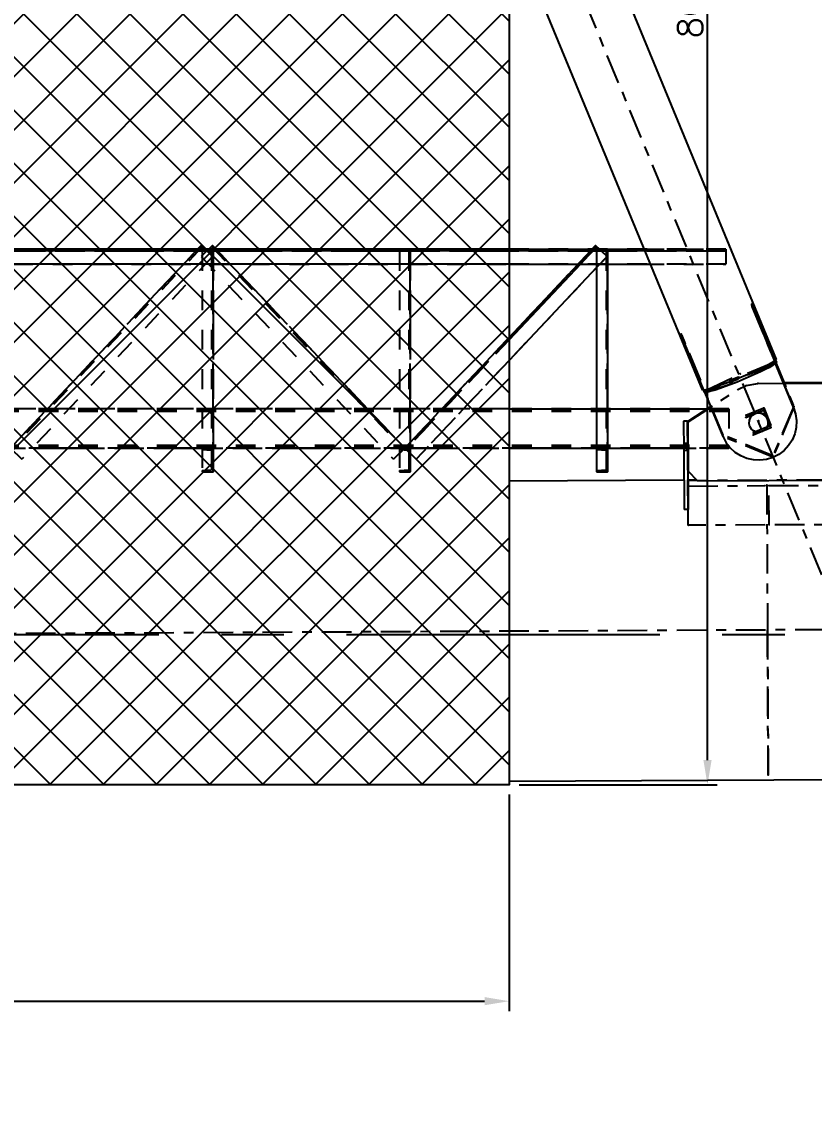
# Model space of a CAD drawing. Header units: millimetres. Extents: x 2368 to 8313, y 7493 to 11698.
# Drawn here: x 5297.2 to 5377.5, y 11022.9 to 11133.7 of the extents above; entities that cross this region are included whole.
import ezdxf

# ---------------------------------------------------------------- set-up
doc = ezdxf.new("R2010")
doc.units = ezdxf.units.MM
for name, pattern in [('CENTER', [50.8, 31.75, -6.35, 6.35, -6.35]), ('XKITLINE00', [0]), ('XKITLINE02', [4, 2, -2]), ('XKITLINE03', [6, 3, -1, 1, -1])]:
    doc.linetypes.add(name, pattern=pattern)
doc.styles.add('ROMANS', font='romans.shx')
doc.dimstyles.new('MD300', dxfattribs={"dimtxt": 2.5, "dimasz": 2.5, "dimexe": 1, "dimexo": 1, "dimgap": 0.5, "dimtad": 1, "dimdec": 1, "dimlfac": 50, "dimrnd": 0.5, "dimdsep": 46, "dimtxsty": 'ROMANS', "dimcen": 1, "dimclrd": 146, "dimclre": 146, "dimclrt": 30, "dimadec": 1, "dimazin": 2, "dimtfac": 1, "dimtdec": 1, "dimtmove": 0, "dimatfit": 1, "dimfxl": 1, "dimtolj": 1, "dimtzin": 0, "dimlwd": -1, "dimlwe": -1, "dimarcsym": 0})

# ---------------------------------------------------------------- blocks, each defined once
blk = doc.blocks.new('*D29')
at = {"color": 146, "transparency": 16777216}
for p, q in [((6169.05, 11249.2), (6169.05, 10991.04)), ((5216.59, 11053.98), (5216.59, 10991.04)), ((5219.09, 10992.04), (6166.55, 10992.04))]:
    blk.add_line(p, q, dxfattribs=at)
for points in [[(5219.09, 10992.45), (5219.09, 10991.62), (5216.59, 10992.04)], [(6166.55, 10992.45), (6166.55, 10991.62), (6169.05, 10992.04)]]:
    blk.add_solid(points, dxfattribs=at)
at = {"layer": 'Defpoints', "color": 0, "transparency": 16777216}
for p in [(6169.05, 11250.2), (5216.59, 11054.98), (6169.05, 10992.04)]:
    blk.add_point(p, dxfattribs=at)
at = {"color": 30, "transparency": 16777216, "insert": (5692.82, 10993.79), "char_height": 2.5, "attachment_point": 5, "style": 'ROMANS'}
blk.add_mtext('\\A1;47623', dxfattribs=at)
blk = doc.blocks.new('*D37')
at = {"color": 146, "transparency": 16777216}
for p, q in [((6544.58, 11276.27), (6544.58, 10979.26)), ((5216.59, 11053.98), (5216.59, 10979.26)), ((5219.09, 10980.26), (6542.08, 10980.26))]:
    blk.add_line(p, q, dxfattribs=at)
for points in [[(5219.09, 10980.68), (5219.09, 10979.85), (5216.59, 10980.26)], [(6542.08, 10980.68), (6542.08, 10979.85), (6544.58, 10980.26)]]:
    blk.add_solid(points, dxfattribs=at)
at = {"layer": 'Defpoints', "color": 0, "transparency": 16777216}
for p in [(6544.58, 11277.27), (5216.59, 11054.98), (6544.58, 10980.26)]:
    blk.add_point(p, dxfattribs=at)
at = {"color": 30, "transparency": 16777216, "insert": (5880.59, 10982.01), "char_height": 2.5, "attachment_point": 5, "style": 'ROMANS'}
blk.add_mtext('\\A1;66400', dxfattribs=at)
blk = doc.blocks.new('*D38')
at = {"color": 146, "transparency": 16777216}
for p, q in [((3888.58, 11276.27), (3888.58, 10968.16)), ((6544.59, 11276.27), (6544.59, 10968.16)), ((6542.09, 10969.16), (3891.08, 10969.16))]:
    blk.add_line(p, q, dxfattribs=at)
for points in [[(3891.08, 10969.58), (3891.08, 10968.75), (3888.58, 10969.16)], [(6542.09, 10969.58), (6542.09, 10968.75), (6544.59, 10969.16)]]:
    blk.add_solid(points, dxfattribs=at)
at = {"layer": 'Defpoints', "color": 0, "transparency": 16777216}
for p in [(3888.58, 11277.27), (6544.59, 11277.27), (3888.58, 10969.16)]:
    blk.add_point(p, dxfattribs=at)
at = {"color": 30, "transparency": 16777216, "insert": (5216.59, 10970.91), "char_height": 2.5, "attachment_point": 5, "style": 'ROMANS'}
blk.add_mtext('\\A1;132800', dxfattribs=at)
blk = doc.blocks.new('*D44')
at = {"color": 146, "transparency": 16777216}
for p, q in [((5086.59, 11055.61), (5086.59, 11033.33)), ((5346.59, 11055.28), (5346.59, 11033.33)), ((5089.09, 11034.33), (5344.09, 11034.33))]:
    blk.add_line(p, q, dxfattribs=at)
for points in [[(5089.09, 11034.75), (5089.09, 11033.92), (5086.59, 11034.33)], [(5344.09, 11034.75), (5344.09, 11033.92), (5346.59, 11034.33)]]:
    blk.add_solid(points, dxfattribs=at)
at = {"layer": 'Defpoints', "color": 0, "transparency": 16777216}
for p in [(5086.59, 11056.61), (5346.59, 11056.28), (5346.59, 11034.33)]:
    blk.add_point(p, dxfattribs=at)
at = {"color": 30, "transparency": 16777216, "insert": (5216.59, 11036.08), "char_height": 2.5, "attachment_point": 5, "style": 'ROMANS'}
blk.add_mtext('\\A1;13000', dxfattribs=at)
blk = doc.blocks.new('*D45')
at = {"color": 146, "transparency": 16777216}
for p, q in [((5347.59, 11216.28), (5367.7, 11216.28)), ((5366.7, 11058.78), (5366.7, 11213.78)), ((5347.59, 11056.28), (5367.7, 11056.28))]:
    blk.add_line(p, q, dxfattribs=at)
for points in [[(5366.29, 11213.78), (5367.12, 11213.78), (5366.7, 11216.28)], [(5366.29, 11058.78), (5367.12, 11058.78), (5366.7, 11056.28)]]:
    blk.add_solid(points, dxfattribs=at)
at = {"layer": 'Defpoints', "color": 0, "transparency": 16777216}
for p in [(5346.59, 11216.28), (5366.7, 11216.28), (5346.59, 11056.28)]:
    blk.add_point(p, dxfattribs=at)
at = {"color": 30, "transparency": 16777216, "insert": (5364.95, 11136.28), "char_height": 2.5, "attachment_point": 5, "rotation": 90, "style": 'ROMANS'}
blk.add_mtext('\\A1;8000', dxfattribs=at)

msp = doc.modelspace()

# ---------------------------------------------------------------- hatches: boundary and pattern name
h = msp.add_hatch()
h.set_pattern_fill('ANSI37', color=1, scale=1.2, style=0)
h.set_pattern_definition([(45, (2834.9725, 7335.82), (-2.6940768, 2.6940768), []), (135, (2834.9725, 7335.82), (-2.6940768, -2.6940768), [])])
h.paths.add_polyline_path([(5346.5882, 11056.2805), (5346.5882, 11216.2805), (5086.5882, 11216.2805), (5086.5882, 11056.2805)])

# ---------------------------------------------------------------- linework, layer by layer
at = {"color": 8, "linetype": 'XKITLINE03'}
for p, q in [((5380.5882, 11072.0118), (5216.5882, 11469.2205)), ((5380.5882, 11072.0118), (5216.5882, 11469.2205)), ((5371.1967, 11104.9461), (5375.4417, 11094.6648)), ((5371.1967, 11104.9461), (5375.4417, 11094.6648)), ((5371.1927, 11104.7952), (5375.4377, 11094.5139)), ((5371.1927, 11104.7952), (5375.4377, 11094.5139)), ((5368.298, 11091.5905), (5364.053, 11101.8718)), ((5368.298, 11091.5905), (5364.053, 11101.8718)), ((5368.302, 11091.7414), (5364.057, 11102.0227)), ((5368.302, 11091.7414), (5364.057, 11102.0227)), ((5373.6453, 11099.1398), (5366.4, 11096.1732)), ((5373.6454, 11099.1398), (5366.4, 11096.1732)), ((5373.5312, 11098.9439), (5366.5059, 11096.0673)), ((5373.5312, 11098.9439), (5366.506, 11096.0673)), ((5373.5364, 11099.1427), (5366.5112, 11096.2661)), ((5373.5365, 11099.1427), (5366.5112, 11096.2661)), ((5373.6426, 11099.0369), (5373.6835, 11099.1046)), ((5373.6427, 11099.0369), (5373.6836, 11099.1046)), ((5373.6835, 11099.1046), (5373.6453, 11099.1398)), ((5373.6836, 11099.1046), (5373.6454, 11099.1398)), ((5366.5059, 11096.0673), (5370.0119, 11097.2536)), ((5366.506, 11096.0673), (5370.0119, 11097.2536)), ((5366.5112, 11096.2661), (5370.0305, 11097.9564)), ((5366.5112, 11096.2661), (5370.0305, 11097.9564)), ((5364.703, 11093.0949), (5369.7753, 11096.3576)), ((5364.7031, 11093.0949), (5369.7753, 11096.3576)), ((5366.4, 11096.1732), (5366.3589, 11096.1054)), ((5366.4, 11096.1732), (5366.3589, 11096.1054)), ((5366.3589, 11096.1054), (5366.3972, 11096.0702)), ((5366.3589, 11096.1054), (5366.3973, 11096.0702)), ((5369.7753, 11096.3576), (5370.6111, 11096.7625)), ((5369.7753, 11096.3576), (5370.6111, 11096.7625)), ((5370.6111, 11096.7625), (5371.8231, 11096.9922)), ((5370.6111, 11096.7625), (5371.823, 11096.9922)), ((5371.823, 11096.9922), (5389.5172, 11097.0533)), ((5371.8231, 11096.9922), (5389.5173, 11097.0533)), ((5370.6006, 11093.5351), (5372.3948, 11094.2697)), ((5370.6006, 11093.5351), (5372.3948, 11094.2697)), ((5370.601, 11093.5493), (5372.3952, 11094.2839)), ((5370.601, 11093.5493), (5372.3952, 11094.2839)), ((5370.6065, 11093.7587), (5372.4007, 11094.4933)), ((5370.6066, 11093.7587), (5372.4007, 11094.4933)), ((5372.3948, 11094.2697), (5373.1327, 11092.4825)), ((5372.3948, 11094.2697), (5373.1327, 11092.4825)), ((5372.3952, 11094.2839), (5373.1331, 11092.4966)), ((5372.3952, 11094.2839), (5373.1331, 11092.4966)), ((5372.4007, 11094.4933), (5373.1386, 11092.7061)), ((5372.4007, 11094.4933), (5373.1387, 11092.7061)), ((5375.4377, 11094.5139), (5373.336, 11089.4962)), ((5375.4377, 11094.5139), (5373.3361, 11089.4962)), ((5375.4417, 11094.6648), (5373.34, 11089.647)), ((5375.4417, 11094.6648), (5373.3401, 11089.647)), ((5364.6972, 11090.1696), (5364.6829, 11093.1161)), ((5364.6971, 11090.1696), (5364.6829, 11093.1161)), ((5364.7319, 11087.1187), (5364.703, 11093.0949)), ((5364.7319, 11087.1187), (5364.7031, 11093.0949)), ((5373.1386, 11092.7061), (5371.3445, 11091.9714)), ((5373.1387, 11092.7061), (5371.3445, 11091.9714)), ((5371.8724, 11093.2253), (5371.8672, 11093.0301)), ((5371.8724, 11093.2253), (5371.8673, 11093.0301)), ((5373.336, 11089.4962), (5368.298, 11091.5905)), ((5373.3361, 11089.4962), (5368.298, 11091.5905)), ((5373.34, 11089.647), (5368.302, 11091.7414)), ((5373.3401, 11089.647), (5368.302, 11091.7414)), ((5373.1327, 11092.4825), (5371.3385, 11091.7478)), ((5373.1327, 11092.4825), (5371.3386, 11091.7478)), ((5373.1331, 11092.4966), (5371.3389, 11091.762)), ((5373.1331, 11092.4966), (5371.3389, 11091.762)), ((5364.6905, 11091.5491), (5364.7193, 11085.5715)), ((5364.6905, 11091.5491), (5364.7193, 11085.5715)), ((5364.726, 11084.192), (5364.6971, 11090.1696)), ((5364.726, 11084.192), (5364.6972, 11090.1696)), ((5364.7193, 11085.5715), (5364.7118, 11087.1385)), ((5364.7118, 11087.1385), (5364.726, 11084.192)), ((5364.7193, 11085.5715), (5364.7118, 11087.1385)), ((5364.7118, 11087.1385), (5364.726, 11084.192)), ((5396.7314, 11087.265), (5364.7319, 11087.1187)), ((5396.7314, 11087.265), (5364.7319, 11087.1187)), ((5364.7367, 11086.5808), (5372.5079, 11086.6164)), ((5364.7367, 11086.5808), (5372.5079, 11086.6164)), ((5364.7559, 11082.5966), (5364.7367, 11086.5808)), ((5364.7559, 11082.5966), (5364.7367, 11086.5808)), ((5372.7154, 11086.694), (5372.7864, 11071.9741)), ((5372.7154, 11086.694), (5372.7864, 11071.9741)), ((5372.9238, 11086.6183), (5388.5076, 11086.6895)), ((5372.9238, 11086.6183), (5388.5076, 11086.6895)), ((5372.943, 11082.6341), (5372.9238, 11086.6183)), ((5372.943, 11082.6341), (5372.9238, 11086.6183)), ((5388.5268, 11082.7053), (5372.943, 11082.6341)), ((5388.5268, 11082.7053), (5372.943, 11082.6341)), ((5372.5271, 11082.6322), (5364.7559, 11082.5966)), ((5372.5271, 11082.6322), (5364.7559, 11082.5966)), ((5426.5857, 11072.2337), (5216.5882, 11071.2206)), ((5426.5858, 11072.2337), (5216.5882, 11071.2206)), ((5372.7864, 11071.9741), (5372.8574, 11057.2543)), ((5372.8574, 11057.2543), (5372.7864, 11071.9741)), ((5372.7864, 11071.9741), (5372.8574, 11057.2543)), ((5372.8574, 11057.2543), (5372.7864, 11071.9741))]:
    msp.add_line(p, q, dxfattribs=at)
at = {"color": 8, "linetype": 'XKITLINE00'}
for p, q in [((5346.5882, 11164.9926), (5373.6619, 11099.4197)), ((5346.5882, 11143.7275), (5366.1523, 11096.343)), ((5371.171, 11105.0223), (5371.1699, 11104.9755)), ((5371.1699, 11104.9755), (5371.1777, 11104.9168)), ((5371.181, 11105.0538), (5371.171, 11105.0223)), ((5371.1777, 11104.9168), (5371.1939, 11104.8506)), ((5371.1992, 11105.0677), (5371.181, 11105.0538)), ((5371.3034, 11104.9401), (5371.184, 11104.8912)), ((5371.2242, 11105.0629), (5371.1992, 11105.0677)), ((5371.332, 11104.876), (5371.2032, 11104.8232)), ((5371.247, 11105.0453), (5371.2242, 11105.0629)), ((5371.247, 11105.0453), (5371.2516, 11105.0388)), ((5371.2516, 11105.0388), (5371.276, 11104.9958)), ((5371.276, 11104.9958), (5371.3034, 11104.9401)), ((5371.3034, 11104.9401), (5371.332, 11104.876)), ((5371.332, 11104.876), (5373.6142, 11099.3484)), ((5371.1939, 11104.8506), (5371.2174, 11104.7816)), ((5371.2174, 11104.7816), (5373.4996, 11099.2541)), ((5363.8473, 11102.0424), (5363.8468, 11102.0267)), ((5363.8468, 11102.0267), (5363.852, 11102.009)), ((5363.8573, 11102.0615), (5363.8473, 11102.0424)), ((5363.852, 11102.009), (5363.8682, 11101.9626)), ((5363.8755, 11102.0625), (5363.8573, 11102.0615)), ((5363.8682, 11101.9626), (5363.8902, 11101.9047)), ((5363.9005, 11102.0453), (5363.8755, 11102.0625)), ((5363.9761, 11101.9399), (5363.8902, 11101.9047)), ((5363.8902, 11101.9047), (5363.9162, 11101.8395)), ((5363.9005, 11102.0453), (5363.9305, 11102.0113)), ((5364.0087, 11101.8774), (5363.9162, 11101.8395)), ((5363.9162, 11101.8395), (5366.1984, 11096.3119)), ((5363.9305, 11102.0113), (5363.9632, 11101.9628)), ((5363.9632, 11101.9628), (5363.9964, 11101.9035)), ((5363.9964, 11101.9035), (5364.0275, 11101.8377)), ((5364.0275, 11101.8377), (5366.3097, 11096.3101)), ((5373.6142, 11099.3484), (5373.4829, 11099.2946)), ((5373.5678, 11099.3294), (5373.673, 11099.0747)), ((5373.5874, 11099.3374), (5373.6836, 11099.1046)), ((5373.6619, 11099.4197), (5373.6142, 11099.3484)), ((5371.7845, 11098.3419), (5371.1913, 11098.0727)), ((5372.3207, 11098.5972), (5371.7845, 11098.3419)), ((5372.5651, 11098.3972), (5372.079, 11098.1606)), ((5372.7835, 11098.8308), (5372.3207, 11098.5972)), ((5372.9767, 11098.6106), (5372.5651, 11098.3972)), ((5373.1589, 11099.0355), (5372.7835, 11098.8308)), ((5373.3019, 11098.7946), (5372.9767, 11098.6106)), ((5373.4355, 11099.2051), (5373.1589, 11099.0355)), ((5373.1937, 11099.0568), (5373.3019, 11098.7946)), ((5373.5312, 11098.9439), (5373.3019, 11098.7946)), ((5373.4258, 11099.1991), (5373.5312, 11098.9439)), ((5373.4996, 11099.2541), (5373.4355, 11099.2051)), ((5373.4777, 11099.2373), (5375.4371, 11094.4918)), ((5373.5286, 11099.3133), (5373.4829, 11099.2946)), ((5373.4926, 11099.2487), (5375.4383, 11094.5361)), ((5373.5286, 11099.3133), (5373.6427, 11099.0369)), ((5373.6427, 11099.0369), (5373.5897, 11099.0152)), ((5373.6291, 11099.0314), (5374.4489, 11097.0457)), ((5373.673, 11099.0747), (5373.6427, 11099.0369)), ((5373.645, 11099.0399), (5374.4684, 11097.0457)), ((5373.6836, 11099.1046), (5373.673, 11099.0747)), ((5369.2551, 11097.2633), (5368.6229, 11097.0204)), ((5369.6988, 11097.1267), (5369.082, 11096.8842)), ((5369.9071, 11097.525), (5369.2551, 11097.2633)), ((5370.3251, 11097.3831), (5369.6988, 11097.1267)), ((5370.5591, 11097.7976), (5369.9071, 11097.525)), ((5370.9424, 11097.646), (5370.3251, 11097.3831)), ((5371.1913, 11098.0727), (5370.5591, 11097.7976)), ((5371.5328, 11097.9077), (5370.9424, 11097.646)), ((5372.079, 11098.1606), (5371.5328, 11097.9077)), ((5366.1984, 11096.3119), (5366.1523, 11096.343)), ((5366.293, 11096.3506), (5366.1984, 11096.3119)), ((5366.263, 11096.3384), (5366.3682, 11096.0837)), ((5366.293, 11096.3506), (5366.2831, 11096.3466)), ((5366.2831, 11096.3466), (5366.3973, 11096.0702)), ((5366.3787, 11096.3139), (5366.3097, 11096.3101)), ((5366.339, 11096.3117), (5368.2974, 11091.5684)), ((5366.3973, 11096.0702), (5366.3682, 11096.0837)), ((5366.6553, 11096.371), (5366.3787, 11096.3139)), ((5366.4327, 11096.0847), (5366.3973, 11096.0702)), ((5366.4022, 11096.3188), (5366.506, 11096.0673)), ((5366.7323, 11096.1046), (5366.506, 11096.0673)), ((5366.6249, 11096.3647), (5366.7323, 11096.1046)), ((5367.0308, 11096.4739), (5366.6553, 11096.371)), ((5367.0548, 11096.1858), (5366.7323, 11096.1046)), ((5367.4936, 11096.6196), (5367.0308, 11096.4739)), ((5367.464, 11096.3085), (5367.0548, 11096.1858)), ((5367.948, 11096.4691), (5367.464, 11096.3085)), ((5368.0297, 11096.8036), (5367.4936, 11096.6196)), ((5368.4927, 11096.6629), (5367.948, 11096.4691)), ((5368.6229, 11097.0204), (5368.0297, 11096.8036)), ((5369.082, 11096.8842), (5368.4927, 11096.6629)), ((5387.0073, 11097.089), (5374.4022, 11097.0455)), ((5386.9662, 11097.0001), (5374.4427, 11096.9569)), ((5367.0593, 11094.5669), (5364.7019, 11093.0505)), ((5367.0309, 11094.6359), (5364.7042, 11093.1392)), ((5371.4975, 11093.8953), (5371.2384, 11093.738)), ((5371.4979, 11093.9095), (5371.2388, 11093.7522)), ((5371.4979, 11093.9095), (5371.2388, 11093.7522)), ((5371.4983, 11093.9237), (5371.2391, 11093.7664)), ((5371.7928, 11093.9651), (5371.4975, 11093.8953)), ((5371.4979, 11093.9095), (5371.4975, 11093.8953)), ((5371.7932, 11093.9793), (5371.4979, 11093.9095)), ((5371.7932, 11093.9793), (5371.4979, 11093.9095)), ((5371.4983, 11093.9237), (5371.4979, 11093.9095)), ((5371.7936, 11093.9935), (5371.4983, 11093.9237)), ((5372.0953, 11093.9405), (5371.7928, 11093.9651)), ((5372.0957, 11093.9547), (5371.7932, 11093.9793)), ((5372.0957, 11093.9547), (5371.7932, 11093.9793)), ((5372.096, 11093.9689), (5371.7936, 11093.9935)), ((5372.3754, 11093.8241), (5372.0953, 11093.9405)), ((5372.3758, 11093.8383), (5372.0957, 11093.9547)), ((5372.3758, 11093.8383), (5372.0957, 11093.9547)), ((5372.3761, 11093.8525), (5372.096, 11093.9689)), ((5372.6057, 11093.6271), (5372.3754, 11093.8241)), ((5372.606, 11093.6413), (5372.3758, 11093.8383)), ((5372.606, 11093.6413), (5372.3758, 11093.8383)), ((5372.6064, 11093.6555), (5372.3761, 11093.8525)), ((5375.4383, 11094.5361), (5375.4371, 11094.4918)), ((5375.4371, 11094.4918), (5375.6378, 11093.852)), ((5375.4383, 11094.5361), (5375.639, 11093.8964)), ((5375.639, 11093.8964), (5375.6378, 11093.852)), ((5375.6378, 11093.852), (5375.724, 11093.1874)), ((5375.639, 11093.8964), (5375.7252, 11093.2317)), ((5364.6827, 11093.1601), (5364.2827, 11093.1582)), ((5364.2827, 11093.1563), (5364.2972, 11090.1677)), ((5364.6827, 11093.1583), (5364.6972, 11090.1696)), ((5364.7042, 11093.1392), (5364.7019, 11093.0505)), ((5364.7019, 11093.0505), (5364.7259, 11088.0703)), ((5370.9239, 11093.2298), (5370.8993, 11092.9285)), ((5370.8993, 11092.9285), (5370.9694, 11092.6343)), ((5371.0407, 11093.5087), (5370.9239, 11093.2298)), ((5371.0411, 11093.5229), (5370.9242, 11093.2439)), ((5371.0411, 11093.5229), (5370.9242, 11093.2439)), ((5371.0415, 11093.5371), (5370.9246, 11093.2581)), ((5371.2384, 11093.738), (5371.0407, 11093.5087)), ((5371.2388, 11093.7522), (5371.0411, 11093.5229)), ((5371.2388, 11093.7522), (5371.0411, 11093.5229)), ((5371.2391, 11093.7664), (5371.0415, 11093.5371)), ((5372.6057, 11093.6271), (5372.7636, 11093.369)), ((5372.606, 11093.6413), (5372.764, 11093.3832)), ((5372.606, 11093.6413), (5372.764, 11093.3832)), ((5372.6064, 11093.6555), (5372.7643, 11093.3974)), ((5372.8091, 11092.7736), (5372.6923, 11092.4946)), ((5372.764, 11093.3832), (5372.7636, 11093.369)), ((5372.7636, 11093.369), (5372.8337, 11093.0749)), ((5372.7643, 11093.3974), (5372.764, 11093.3832)), ((5372.764, 11093.3832), (5372.8341, 11093.0891)), ((5372.764, 11093.3832), (5372.8341, 11093.0891)), ((5372.7643, 11093.3974), (5372.8344, 11093.1032)), ((5372.8337, 11093.0749), (5372.8091, 11092.7736)), ((5375.724, 11093.1874), (5375.6929, 11092.5179)), ((5375.7252, 11093.2317), (5375.724, 11093.1874)), ((5368.2974, 11091.5684), (5368.6066, 11090.9731)), ((5370.9694, 11092.6343), (5371.1273, 11092.3762)), ((5371.3576, 11092.1792), (5371.1273, 11092.3762)), ((5371.6377, 11092.0628), (5371.3576, 11092.1792)), ((5371.9402, 11092.0383), (5371.6377, 11092.0628)), ((5372.2355, 11092.108), (5371.9402, 11092.0383)), ((5372.4946, 11092.2653), (5372.2355, 11092.108)), ((5372.6923, 11092.4946), (5372.4946, 11092.2653)), ((5375.5457, 11091.864), (5375.2866, 11091.2455)), ((5375.6929, 11092.5179), (5375.5457, 11091.864)), ((5364.6937, 11090.8963), (5364.2937, 11090.8944)), ((5368.6066, 11090.9731), (5369.0149, 11090.4403)), ((5374.9237, 11090.6813), (5374.4679, 11090.1884)), ((5375.2866, 11091.2455), (5374.9237, 11090.6813)), ((5364.6972, 11090.1696), (5364.2972, 11090.1677)), ((5364.2972, 11090.1677), (5364.326, 11084.1901)), ((5364.6972, 11090.1696), (5364.726, 11084.192)), ((5369.5098, 11089.9861), (5369.0149, 11090.4403)), ((5370.0764, 11089.6245), (5369.5098, 11089.9861)), ((5370.6973, 11089.3664), (5370.0764, 11089.6245)), ((5371.3539, 11089.2195), (5370.6973, 11089.3664)), ((5373.3355, 11089.474), (5372.6933, 11089.2742)), ((5373.9331, 11089.7818), (5373.3355, 11089.474)), ((5374.4679, 11090.1884), (5373.9331, 11089.7818)), ((5372.026, 11089.1885), (5371.3539, 11089.2195)), ((5372.6933, 11089.2742), (5372.026, 11089.1885)), ((5364.3116, 11087.1734), (5346.5882, 11087.0879)), ((5365.6284, 11087.1798), (5364.7116, 11087.1754)), ((5365.7307, 11087.0789), (5364.7259, 11088.0703)), ((5395.7303, 11087.216), (5365.7307, 11087.0789)), ((5364.726, 11084.192), (5364.326, 11084.1901)), ((5426.8498, 11056.9948), (5346.5882, 11056.6076))]:
    msp.add_line(p, q, dxfattribs=at)
at = {"color": 3, "linetype": 'XKITLINE02'}
for p, q in [((5368.572, 11110.5862), (5060.5555, 11110.5862)), ((5368.572, 11110.4162), (5060.5555, 11110.4162)), ((5346.5882, 11110.5862), (5086.5882, 11110.5862)), ((5236.2991, 11110.5862), (5368.5721, 11110.5862)), ((5236.5755, 11110.4162), (5368.5721, 11110.4162)), ((5315.3565, 11110.9644), (5296.0091, 11090.4162)), ((5315.3565, 11110.9644), (5296.0091, 11090.4162)), ((5315.473, 11110.8547), (5296.1256, 11090.3065)), ((5315.473, 11110.8547), (5296.1256, 11090.3065)), ((5315.3565, 11110.9644), (5316.5214, 11109.8675)), ((5315.3565, 11110.9644), (5316.5214, 11109.8675)), ((5316.5192, 11110.9666), (5315.3582, 11109.8656)), ((5316.5192, 11110.9666), (5315.3583, 11109.8656)), ((5315.4591, 11110.4161), (5315.4591, 11088.0161)), ((5315.4591, 11110.4161), (5316.5591, 11110.4161)), ((5315.4591, 11110.4161), (5316.5592, 11110.4161)), ((5315.4591, 11110.4161), (5315.4592, 11088.0162)), ((5316.4031, 11110.8565), (5335.893, 11090.306)), ((5316.4031, 11110.8565), (5335.893, 11090.306)), ((5316.4191, 11110.4161), (5316.4191, 11088.0161)), ((5316.4191, 11110.4161), (5316.4192, 11088.0162)), ((5316.5192, 11110.9666), (5336.0091, 11090.4161)), ((5316.5192, 11110.9666), (5336.0091, 11090.4161)), ((5316.5591, 11110.4161), (5316.5591, 11088.0161)), ((5316.5591, 11110.4161), (5316.5592, 11088.0162)), ((5335.4591, 11110.4161), (5335.4591, 11088.0161)), ((5335.4591, 11110.4161), (5336.5591, 11110.4161)), ((5335.4591, 11110.4161), (5336.5592, 11110.4161)), ((5335.4591, 11110.4161), (5335.4592, 11088.0162)), ((5355.3565, 11110.9644), (5336.0091, 11090.4162)), ((5355.473, 11110.8547), (5336.1256, 11090.3065)), ((5336.4191, 11110.4161), (5336.4191, 11088.0161)), ((5336.4191, 11110.4161), (5336.4192, 11088.0162)), ((5336.5591, 11110.4161), (5336.5591, 11088.0161)), ((5336.5591, 11110.4161), (5336.5592, 11088.0162)), ((5355.0004, 11110.5862), (5353.5881, 11109.0862)), ((5355.2202, 11110.5862), (5353.8078, 11109.0862)), ((5355.3565, 11110.9644), (5356.5214, 11109.8675)), ((5355.3565, 11110.9644), (5355.473, 11110.8547)), ((5355.3565, 11110.9644), (5355.3565, 11110.9644)), ((5355.4591, 11110.4161), (5356.5591, 11110.4161)), ((5355.4591, 11110.4161), (5355.4591, 11109.0862)), ((5355.4591, 11110.4161), (5356.5592, 11110.4161)), ((5355.4591, 11110.4161), (5355.4592, 11088.0162)), ((5355.473, 11110.8547), (5355.473, 11110.8547)), ((5355.7581, 11110.5862), (5356.5214, 11109.8675)), ((5356.4191, 11110.4161), (5356.4191, 11088.0161)), ((5356.4191, 11110.4161), (5356.4192, 11088.0162)), ((5356.5591, 11110.4161), (5356.5591, 11109.0862)), ((5356.5591, 11110.4161), (5356.5592, 11088.0162)), ((5368.572, 11110.5862), (5368.572, 11109.0862)), ((5368.572, 11110.5862), (5368.572, 11109.0862)), ((5368.5721, 11110.5862), (5368.5721, 11109.0862)), ((5368.5721, 11110.5862), (5368.5721, 11109.0862)), ((5368.5721, 11110.5862), (5368.5721, 11110.5862)), ((5368.5721, 11110.4162), (5368.5721, 11110.4162)), ((5316.5214, 11109.8675), (5297.174, 11089.3193)), ((5316.5214, 11109.8675), (5297.174, 11089.3193)), ((5315.3582, 11109.8656), (5334.8482, 11089.3151)), ((5315.3583, 11109.8656), (5334.8482, 11089.3151)), ((5356.5214, 11109.8675), (5337.174, 11089.3193)), ((5356.5214, 11109.8675), (5355.4591, 11108.7394)), ((5368.572, 11110.062), (5368.572, 11109.0862)), ((5368.572, 11110.062), (5368.572, 11109.0862)), ((5368.5721, 11110.0618), (5368.5721, 11109.0862)), ((5368.5721, 11110.0618), (5368.5721, 11109.0862)), ((5368.572, 11109.0862), (5060.5555, 11109.0862)), ((5346.5882, 11109.0862), (5086.5882, 11109.0862)), ((5236.2991, 11109.0862), (5368.5721, 11109.0862)), ((5346.5882, 11101.6518), (5336.0091, 11090.4162)), ((5346.5882, 11101.4184), (5336.1256, 11090.3065)), ((5346.5882, 11099.3178), (5337.174, 11089.3193)), ((5368.8773, 11094.4162), (5060.5555, 11094.4162)), ((5368.8773, 11094.4162), (5060.5555, 11094.4162)), ((5368.8773, 11094.2462), (5060.5555, 11094.2462)), ((5368.8773, 11094.2462), (5060.5555, 11094.2462)), ((5368.8773, 11094.1398), (5060.5555, 11094.1398)), ((5368.8773, 11094.1398), (5060.5555, 11094.1398)), ((5346.5882, 11094.4162), (5086.5882, 11094.4162)), ((5355.4591, 11094.4162), (5356.5591, 11094.4162)), ((5368.8773, 11094.4162), (5368.8773, 11094.4162)), ((5368.8773, 11094.4162), (5368.8773, 11094.2462)), ((5368.8773, 11094.4162), (5368.8773, 11090.4162)), ((5368.8773, 11094.4162), (5368.8773, 11094.2462)), ((5368.8773, 11094.4162), (5368.8773, 11090.4162)), ((5368.8773, 11094.2462), (5368.8773, 11094.1398)), ((5368.8773, 11094.2462), (5368.8773, 11094.1398)), ((5368.8773, 11090.6926), (5060.5555, 11090.6926)), ((5368.8773, 11090.6926), (5060.5555, 11090.6926)), ((5368.8773, 11090.5862), (5060.5555, 11090.5862)), ((5368.8773, 11090.5862), (5060.5555, 11090.5862)), ((5368.8773, 11090.6926), (5368.8773, 11090.5862)), ((5368.8773, 11090.6926), (5368.8773, 11090.5862)), ((5368.8773, 11090.5862), (5368.8773, 11090.4162)), ((5368.8773, 11090.5862), (5368.8773, 11090.4162)), ((5364.6959, 11090.4162), (5060.5555, 11090.4162)), ((5368.8773, 11090.4162), (5060.5555, 11090.4162)), ((5086.5882, 11090.4162), (5346.5882, 11090.4162)), ((5296.0091, 11090.4162), (5297.174, 11089.3193)), ((5315.4591, 11090.4162), (5315.4591, 11090.2802)), ((5315.4591, 11090.4162), (5316.5591, 11090.4162)), ((5315.4591, 11090.4162), (5315.4591, 11090.2802)), ((5315.4591, 11090.2802), (5316.4191, 11090.2034)), ((5315.4591, 11090.2802), (5315.4591, 11090.2802)), ((5315.4591, 11090.2802), (5316.4191, 11090.2034)), ((5316.4191, 11090.2034), (5316.4191, 11088.229)), ((5316.4191, 11090.2034), (5316.4191, 11090.2034)), ((5316.4191, 11090.2034), (5316.4191, 11088.229)), ((5316.5591, 11090.4162), (5316.5591, 11088.0161)), ((5316.5591, 11090.4162), (5316.5591, 11088.0161)), ((5336.0091, 11090.4161), (5334.8482, 11089.3151)), ((5336.0091, 11090.4161), (5334.8482, 11089.3151)), ((5335.4591, 11090.4162), (5335.4591, 11090.2802)), ((5335.4591, 11090.4162), (5336.5591, 11090.4162)), ((5335.4591, 11090.4162), (5335.4591, 11090.2802)), ((5335.4591, 11090.2802), (5336.4191, 11090.2034)), ((5335.4591, 11090.2802), (5335.4591, 11090.2802)), ((5335.4591, 11090.2802), (5336.4191, 11090.2034)), ((5336.0091, 11090.4162), (5337.174, 11089.3193)), ((5336.0091, 11090.4162), (5337.174, 11089.3193)), ((5336.4191, 11090.2034), (5336.4191, 11088.229)), ((5336.4191, 11090.2034), (5336.4191, 11090.2034)), ((5336.4191, 11090.2034), (5336.4191, 11088.229)), ((5336.5591, 11090.4162), (5336.5591, 11088.0161)), ((5336.5591, 11090.4162), (5336.5591, 11088.0161)), ((5355.4591, 11090.4162), (5356.5591, 11090.4162)), ((5355.4591, 11090.4162), (5355.4591, 11090.2802)), ((5355.4591, 11090.4162), (5356.5591, 11090.4162)), ((5355.4591, 11090.4162), (5355.4591, 11090.2802)), ((5355.4591, 11090.2802), (5356.4191, 11090.2034)), ((5355.4591, 11090.2802), (5355.4591, 11090.2802)), ((5355.4591, 11090.2802), (5356.4191, 11090.2034)), ((5356.4191, 11090.2034), (5356.4191, 11088.229)), ((5356.4191, 11090.2034), (5356.4191, 11090.2034)), ((5356.4191, 11090.2034), (5356.4191, 11088.229)), ((5356.5591, 11090.4162), (5356.5591, 11088.0161)), ((5356.5591, 11090.4162), (5356.5591, 11088.0161)), ((5368.8773, 11090.4162), (5364.7146, 11090.4162)), ((5368.8773, 11090.4162), (5368.8773, 11090.4162)), ((5315.4591, 11088.1522), (5316.4191, 11088.229)), ((5315.4591, 11088.1522), (5316.4191, 11088.229)), ((5315.4591, 11088.1522), (5315.4591, 11088.0161)), ((5315.4591, 11088.1522), (5315.4591, 11088.1522)), ((5315.4591, 11088.1522), (5315.4591, 11088.0161)), ((5315.4591, 11088.0161), (5316.5591, 11088.0161)), ((5315.4591, 11088.0161), (5316.5591, 11088.0161)), ((5315.4591, 11088.0162), (5316.5592, 11088.0162)), ((5316.4191, 11088.229), (5316.4191, 11088.229)), ((5335.4591, 11088.1522), (5336.4191, 11088.229)), ((5335.4591, 11088.1522), (5336.4191, 11088.229)), ((5335.4591, 11088.1522), (5335.4591, 11088.0161)), ((5335.4591, 11088.1522), (5335.4591, 11088.1522)), ((5335.4591, 11088.1522), (5335.4591, 11088.0161)), ((5335.4591, 11088.0161), (5336.5591, 11088.0161)), ((5335.4591, 11088.0161), (5336.5591, 11088.0161)), ((5335.4591, 11088.0162), (5336.5592, 11088.0162)), ((5336.4191, 11088.229), (5336.4191, 11088.229)), ((5355.4591, 11088.1522), (5356.4191, 11088.229)), ((5355.4591, 11088.1522), (5356.4191, 11088.229)), ((5355.4591, 11088.1522), (5355.4591, 11088.0161)), ((5355.4591, 11088.1522), (5355.4591, 11088.1522)), ((5355.4591, 11088.1522), (5355.4591, 11088.0161)), ((5355.4591, 11088.0161), (5356.5591, 11088.0161)), ((5355.4591, 11088.0162), (5356.5592, 11088.0162)), ((5356.4191, 11088.229), (5356.4191, 11088.229)), ((5346.5882, 11056.2805), (5346.5882, 11056.2805))]:
    msp.add_line(p, q, dxfattribs=at)
at = {"color": 1, "linetype": 'XKITLINE03'}
for p, q in [((5060.5555, 11110.4162), (5368.572, 11110.4162)), ((5296.0091, 11090.4162), (5315.3565, 11110.9644)), ((5315.3565, 11110.9644), (5296.0091, 11090.4162)), ((5336.0091, 11090.4161), (5316.5192, 11110.9666)), ((5316.5192, 11110.9666), (5336.0091, 11090.4161)), ((5316.5591, 11088.0161), (5316.5591, 11110.4161)), ((5316.5591, 11110.4161), (5316.5591, 11088.0162)), ((5336.0091, 11090.4162), (5355.3565, 11110.9644)), ((5355.3565, 11110.9644), (5336.0091, 11090.4162)), ((5336.5591, 11088.0161), (5336.5591, 11110.4161)), ((5336.5591, 11110.4161), (5336.5591, 11088.0162)), ((5356.5591, 11088.0161), (5356.5591, 11110.4161)), ((5356.5591, 11110.4161), (5356.5591, 11088.0162)), ((5368.8773, 11090.4162), (5060.5555, 11090.4162)), ((5060.5555, 11090.4162), (5368.8773, 11090.4162)), ((5316.5591, 11090.4162), (5316.5591, 11090.4162)), ((5336.5591, 11090.4162), (5336.5591, 11090.4162)), ((5356.5591, 11090.4162), (5356.5591, 11090.4162))]:
    msp.add_line(p, q, dxfattribs=at)
at = {"color": 7, "linetype": 'XKITLINE00'}
for p, q in [((5346.5882, 11110.5862), (5360.2715, 11110.5862)), ((5355.3565, 11110.9644), (5355.0004, 11110.5862)), ((5355.473, 11110.8547), (5355.2202, 11110.5862)), ((5355.3565, 11110.9644), (5355.7581, 11110.5862)), ((5346.5882, 11109.0862), (5360.8909, 11109.0862)), ((5353.5881, 11109.0862), (5346.5882, 11101.6518)), ((5353.8078, 11109.0862), (5346.5882, 11101.4184)), ((5355.4591, 11108.7394), (5346.5882, 11099.3178)), ((5355.4591, 11109.0862), (5355.4591, 11088.0161)), ((5356.5591, 11109.0862), (5356.5591, 11088.0161)), ((5346.5882, 11094.4162), (5355.4591, 11094.4162)), ((5356.5591, 11094.4162), (5366.6893, 11094.4162)), ((5346.5882, 11090.4162), (5355.4591, 11090.4162)), ((5356.5591, 11090.4162), (5364.2959, 11090.4162)), ((5364.7146, 11090.4162), (5364.6959, 11090.4162)), ((5355.4591, 11088.0161), (5356.5591, 11088.0161)), ((5346.5882, 11056.2805), (5346.5882, 11056.2805))]:
    msp.add_line(p, q, dxfattribs=at)
at = {"color": 6, "linetype": 'CENTER'}
msp.add_line((3247.3048, 11071.5205), (7181.1218, 11071.5205), dxfattribs=at)
at = {"color": 1}
msp.add_lwpolyline([(5086.5882, 11216.2805), (5346.5882, 11216.2805), (5346.5882, 11056.2805), (5086.5882, 11056.2805)], close=True, dxfattribs=at)
at = {"color": 1, "linetype": 'XKITLINE00'}
for centre in [(5315.3565, 11110.9644), (5315.3565, 11110.9644), (5316.5192, 11110.9666), (5316.5192, 11110.9666), (5316.5591, 11110.4161), (5316.5591, 11110.4161), (5336.5591, 11110.4161), (5336.5591, 11110.4161), (5355.3565, 11110.9644), (5355.3565, 11110.9644), (5356.5591, 11110.4161), (5356.5591, 11110.4161), (5368.572, 11110.4162), (5316.5591, 11090.4162), (5336.0091, 11090.4162), (5336.0091, 11090.4162), (5336.0091, 11090.4161), (5336.0091, 11090.4161), (5336.5591, 11090.4162), (5356.5591, 11090.4162), (5368.8773, 11090.4162), (5368.8773, 11090.4162), (5316.5591, 11088.0161), (5316.5591, 11088.0162), (5336.5591, 11088.0161), (5336.5591, 11088.0162), (5356.5591, 11088.0161), (5356.5591, 11088.0162)]:
    msp.add_circle(centre, 0.004, dxfattribs=at)
at = {"color": 8, "linetype": 'XKITLINE00'}
for centre in [(5371.1967, 11104.9461), (5371.1967, 11104.9461), (5371.1927, 11104.7952), (5371.1927, 11104.7952), (5364.053, 11101.8718), (5364.053, 11101.8718), (5364.057, 11102.0227), (5364.057, 11102.0227), (5373.5312, 11098.9439), (5373.5312, 11098.9439), (5373.5364, 11099.1427), (5373.5365, 11099.1427), (5373.6426, 11099.0369), (5373.6427, 11099.0369), (5373.6453, 11099.1398), (5373.6453, 11099.1398), (5373.6454, 11099.1398), (5373.6454, 11099.1398), (5373.6835, 11099.1046), (5373.6835, 11099.1046), (5373.6836, 11099.1046), (5373.6836, 11099.1046), (5370.0119, 11097.2536), (5370.0119, 11097.2536), (5370.0305, 11097.9564), (5370.0305, 11097.9564), (5366.3589, 11096.1054), (5366.3589, 11096.1054), (5366.3589, 11096.1054), (5366.3589, 11096.1054), (5366.3972, 11096.0702), (5366.3973, 11096.0702), (5366.4, 11096.1732), (5366.4, 11096.1732), (5366.4, 11096.1732), (5366.4, 11096.1732), (5366.5059, 11096.0673), (5366.5059, 11096.0673), (5366.506, 11096.0673), (5366.506, 11096.0673), (5366.5112, 11096.2661), (5366.5112, 11096.2661), (5366.5112, 11096.2661), (5366.5112, 11096.2661), (5369.7753, 11096.3576), (5369.7753, 11096.3576), (5369.7753, 11096.3576), (5369.7753, 11096.3576), (5370.6111, 11096.7625), (5370.6111, 11096.7625), (5370.6111, 11096.7625), (5370.6111, 11096.7625), (5371.823, 11096.9922), (5371.823, 11096.9922), (5371.8231, 11096.9922), (5371.8231, 11096.9922), (5372.3948, 11094.2697), (5372.3948, 11094.2697), (5372.3948, 11094.2697), (5372.3948, 11094.2697), (5372.3952, 11094.2839), (5372.3952, 11094.2839), (5372.3952, 11094.2839), (5372.3952, 11094.2839), (5372.4007, 11094.4933), (5372.4007, 11094.4933), (5372.4007, 11094.4933), (5372.4007, 11094.4933), (5375.4377, 11094.5139), (5375.4377, 11094.5139), (5375.4377, 11094.5139), (5375.4377, 11094.5139), (5375.4417, 11094.6648), (5375.4417, 11094.6648), (5375.4417, 11094.6648), (5375.4417, 11094.6648), (5364.6829, 11093.1161), (5364.6829, 11093.1161), (5364.703, 11093.0949), (5364.703, 11093.0949), (5364.7031, 11093.0949), (5364.7031, 11093.0949), (5370.6006, 11093.5351), (5370.6006, 11093.5351), (5370.601, 11093.5493), (5370.601, 11093.5493), (5370.6065, 11093.7587), (5370.6066, 11093.7587), (5371.8672, 11093.0301), (5371.8673, 11093.0301), (5371.8724, 11093.2253), (5371.8724, 11093.2253), (5373.1386, 11092.7061), (5373.1386, 11092.7061), (5373.1387, 11092.7061), (5373.1387, 11092.7061), (5368.298, 11091.5905), (5368.298, 11091.5905), (5368.298, 11091.5905), (5368.298, 11091.5905), (5368.302, 11091.7414), (5368.302, 11091.7414), (5368.302, 11091.7414), (5368.302, 11091.7414), (5371.3385, 11091.7478), (5371.3386, 11091.7478), (5371.3389, 11091.762), (5371.3389, 11091.762), (5371.3445, 11091.9714), (5371.3445, 11091.9714), (5373.1327, 11092.4825), (5373.1327, 11092.4825), (5373.1327, 11092.4825), (5373.1327, 11092.4825), (5373.1331, 11092.4966), (5373.1331, 11092.4966), (5373.1331, 11092.4966), (5373.1331, 11092.4966), (5364.6905, 11091.5491), (5364.6905, 11091.5491), (5364.6971, 11090.1696), (5364.6971, 11090.1696), (5364.6972, 11090.1696), (5364.6972, 11090.1696), (5373.336, 11089.4962), (5373.336, 11089.4962), (5373.3361, 11089.4962), (5373.3361, 11089.4962), (5373.34, 11089.647), (5373.34, 11089.647), (5373.3401, 11089.647), (5373.3401, 11089.647), (5364.7118, 11087.1385), (5364.7118, 11087.1385), (5364.7118, 11087.1385), (5364.7118, 11087.1385), (5364.7319, 11087.1187), (5364.7319, 11087.1187), (5364.7319, 11087.1187), (5364.7319, 11087.1187), (5364.7367, 11086.5808), (5364.7367, 11086.5808), (5364.7367, 11086.5808), (5364.7367, 11086.5808), (5372.5079, 11086.6164), (5372.5079, 11086.6164), (5372.7154, 11086.694), (5372.7154, 11086.694), (5372.9238, 11086.6183), (5372.9238, 11086.6183), (5372.9238, 11086.6183), (5372.9238, 11086.6183), (5364.7193, 11085.5715), (5364.7193, 11085.5715), (5364.7193, 11085.5715), (5364.7193, 11085.5715), (5364.726, 11084.192), (5364.726, 11084.192), (5364.726, 11084.192), (5364.726, 11084.192), (5364.7559, 11082.5966), (5364.7559, 11082.5966), (5364.7559, 11082.5966), (5364.7559, 11082.5966), (5372.5271, 11082.6322), (5372.5271, 11082.6322), (5372.943, 11082.6341), (5372.943, 11082.6341), (5372.943, 11082.6341), (5372.943, 11082.6341), (5372.7864, 11071.9741), (5372.7864, 11071.9741), (5372.7864, 11071.9741), (5372.7864, 11071.9741), (5372.7864, 11071.9741), (5372.7864, 11071.9741), (5372.8574, 11057.2543), (5372.8574, 11057.2543), (5372.8574, 11057.2543), (5372.8574, 11057.2543)]:
    msp.add_circle(centre, 0.004, dxfattribs=at)

# ---------------------------------------------------------------- dimensions: what is measured, and where the dimension line sits
for base, p1, p2, picture, middle in [((3888.5836, 10969.1621), (6544.5882, 11277.2708), (3888.5836, 11277.2703), '*D38', (5216.5859, 10970.9121)), ((6544.5838, 10980.2647), (5216.5882, 11054.9804), (6544.5838, 11277.2701), '*D37', (5880.586, 10982.0147)), ((6169.0475, 10992.0378), (5216.5882, 11054.9804), (6169.0475, 11250.197), '*D29', (5692.8178, 10993.7878)), ((5346.5882, 11034.3346), (5086.5882, 11056.6076), (5346.5882, 11056.2805), '*D44', (5216.5882, 11036.0846))]:
    dim = msp.add_linear_dim(base=base, p1=p1, p2=p2, dimstyle='MD300')
    dim.commit()
    dim.dimension.update_dxf_attribs({"geometry": picture, "text_midpoint": middle})
dim = msp.add_linear_dim(base=(5366.7035, 11216.2805), p1=(5346.5882, 11056.2805), p2=(5346.5882, 11216.2805), angle=90, dimstyle='MD300')
dim.commit()
dim.dimension.update_dxf_attribs({"geometry": '*D45', "text_midpoint": (5364.9535, 11136.2805)})

doc.saveas('drawing.dxf')
